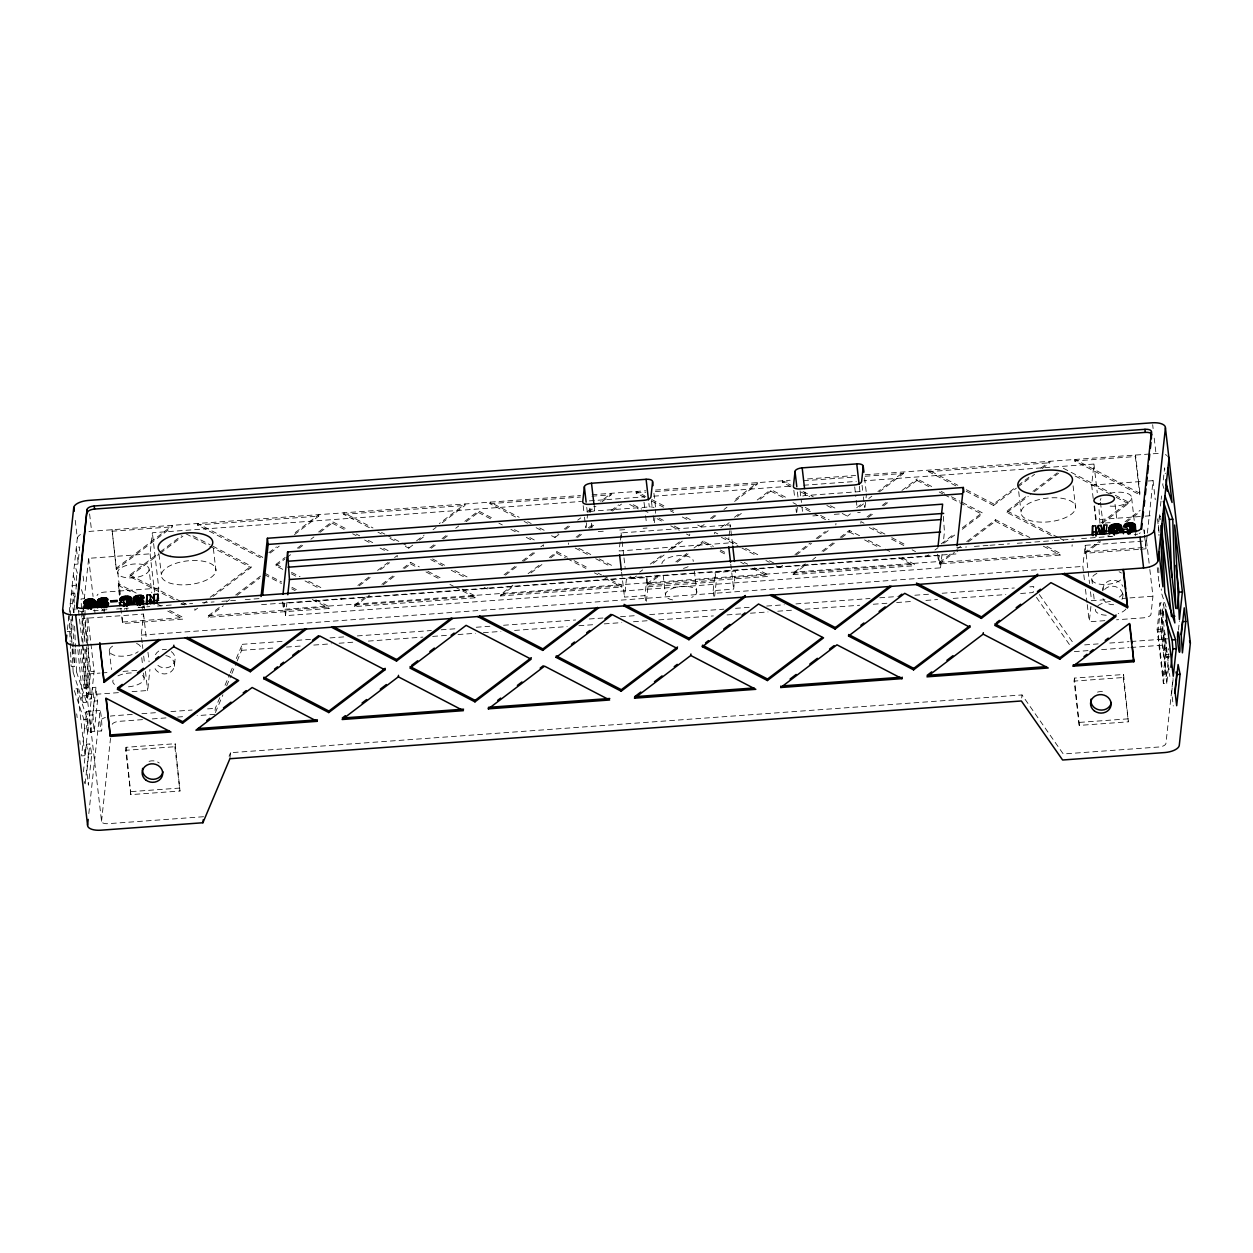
<?xml version="1.0" encoding="UTF-8"?>
<svg xmlns="http://www.w3.org/2000/svg" width="1253" height="1253" viewBox="0 0 1253 1253"><rect width="100%" height="100%" fill="white"/><g stroke="black" fill="none" stroke-linecap="round" stroke-linejoin="round"><path stroke-width="0.75" stroke-dasharray="5 3.75" d="M81.241 649.195L86.614 695.634L86.582 702.338L83.168 702.588L77.608 647.503M67.396 629.679L77.31 538.242L75.086 519.024M72.392 646.83L70.607 631.324L72.455 614.252M73.567 612.67L71.327 593.327L74.741 593.076L73.645 603.241L70.231 603.492L71.844 641.661M76.041 589.161L76.699 575.111L73.285 575.362L76.872 586.247M84.797 641.458L82.134 618.543L82.98 610.775M84.249 599.122L88.665 558.321L150.078 553.842L152.365 532.76L581.533 501.451M203.566 816.721L108.04 823.691A6.86 2.96 -6.6 0 1 101.54 821.185L86.582 691.985L88.54 673.91L85.674 649.085M84.562 728.291L81.57 755.904L84.985 755.653L87.976 728.04L87.287 719.112L77.247 688.727L73.833 688.978L83.873 719.363L84.562 728.291L87.976 728.04M87.929 617.823L94.116 671.342L91.124 698.955L87.71 699.205L90.702 671.592L83.184 606.593M83.418 771.817L86.41 744.219L89.824 743.969L91.798 753.726L88.399 785.145L86.833 771.566L89.824 743.969M89.558 715.134L92.55 687.521L95.964 687.27L97.53 700.85L94.132 732.269L90.717 732.519L89.558 715.134L92.973 714.883L95.964 687.27M101.885 610.884L102.605 609.162M116.341 569.504L112.065 529.737L116.341 569.504L172.522 526.808L172.695 525.305L116.498 568.001M86.41 744.219L88.383 753.977L84.985 785.396L84.531 781.512M90.717 732.519L94.116 701.085L92.55 687.521M88.822 813.604L98.658 722.824A14.143 6.108 -6.6 0 1 105.346 717.421M119.27 594.83L118.33 583.757L137.157 593.562M169.672 610.477L183.361 617.604L183.204 619.107L122.59 623.524L121.87 614.377M101.54 821.185L110.515 738.33M124.392 609.287L124.486 608.41M174.245 599.623L129.732 576.474L129.889 574.97L158.755 553.043M125.707 750.312L126.036 747.305L175.154 743.718L179.962 791.035L130.829 794.621L125.707 750.312L174.825 746.725L175.154 743.718M142.153 642.773L141.26 635.13L143.547 614.064L82.134 618.543M130.829 794.621L126.036 747.305M132.082 691.64L147.666 690.513L149.953 669.431M158.348 591.98L158.771 588.143L152.365 532.76M174.339 666.345L174.997 660.331M197.504 524.991L197.661 523.488L262.707 557.319L262.55 558.838L197.504 524.991L318.732 516.142L318.904 514.638L293.077 534.248M194.935 608.801L194.779 610.305L197.817 608.003M315.881 599.811L329.57 606.922L329.414 608.441L208.17 617.275L208.343 615.771L220.497 606.546M219.808 697.67L215.297 708.337L214.655 714.351L197.113 715.635M229.894 758.723L230.552 752.708L1022.025 694.945L1063.264 753.977L1158.79 747.007A6.86 2.96 -6.6 0 0 1165.932 743.499L1173.043 677.983M237.146 661.004L241.641 650.338L242.299 644.324L283.241 641.332M213.01 596.459L250.976 567.625L251.133 566.121L211.757 545.635M282.786 569.363L275.942 565.808L276.099 564.289L285.214 557.381M939.124 555.533L938.466 561.563L283.444 609.365L284.102 603.335L939.124 555.533L940.533 567.844L285.527 615.646L284.102 603.335M285.527 615.646L286.968 602.333M319.985 532.337L332.139 523.112L332.296 521.608L347.707 529.627M369.384 527.685L343.714 514.325L343.87 512.822L372.971 527.952M340.988 599.639L341.145 598.135M462.091 589.129L475.78 596.256L475.623 597.759L354.38 606.609L354.552 605.105L365.187 597.023M397.185 556.958L397.342 555.455L394.303 557.757M405.33 546.386L408.76 548.156L408.917 546.653L402.072 543.097M404.5 568.533L410.577 563.928L410.733 562.425L419.301 566.873M442.168 522.783L464.941 505.476L465.114 503.972L439.286 523.582M466.194 521.671L478.348 512.446L478.505 510.942L493.917 518.961M515.594 517.003L489.923 503.659L490.08 502.14L519.181 517.285M487.354 587.469L487.198 588.973L483.768 587.187M603.163 575.785L621.989 585.59L621.833 587.093L500.589 595.942L500.761 594.439L512.9 585.198M543.379 546.277L543.551 544.773L540.513 547.091M551.539 535.704L554.954 537.49L555.126 535.986L558.165 533.684M550.709 557.867L556.786 553.246L556.943 551.743L567.217 557.084M568.361 544.46L568.517 542.956M586.138 527.623L586.952 520.089M587.156 518.209L587.563 514.45M602.035 501.733L611.151 494.81L611.307 493.306L600.688 501.372M620.125 541.938L619.139 550.975L728.306 543.003L728.901 537.584M620.313 540.137L621.096 532.901L730.264 524.944L732.488 544.162M646.908 577.555L644.95 595.629L624.48 597.117L626.437 579.058L646.908 577.555L647.973 586.796L646.015 604.854M644.684 497.441L636.117 492.977L636.289 491.474L644.841 495.922M629.977 576.521L633.407 578.306L633.564 576.787M754.51 567.797L768.199 574.923L768.042 576.427L646.799 585.276L646.971 583.773L659.109 574.532M654.364 522.642L655.178 515.108M655.382 513.229L655.789 509.47M689.761 534.107L689.589 535.611L686.174 533.825M697.749 525.038L701.163 526.824L701.335 525.32M698.438 546.042L702.996 542.58L703.152 541.077L713.427 546.418M714.57 533.794L714.727 532.29L718.157 534.06M713.176 590.649L715.134 572.574L735.605 571.086L733.647 589.145L713.176 590.649L713.818 596.177M714.649 596.256L716.215 581.815L715.134 572.574M729.089 535.783L730.264 524.944M734.587 501.435L757.36 484.128L757.517 482.624L733.224 501.09M760.132 499.18L770.752 491.098L770.924 489.594L788.043 498.506M790.894 486.759L782.326 482.311L782.499 480.807L791.05 485.256M776.187 565.855L779.617 567.625L779.773 566.121M796.798 512.242L797.409 506.604M902.426 558.008L914.408 564.242L914.251 565.745L793.008 574.594L793.18 573.091L805.319 563.866M835.798 524.944L835.97 523.441M842.235 513.479L847.373 516.158L847.545 514.638M841.609 537.678L849.205 531.914L849.362 530.411L859.636 535.751M860.78 523.127L860.936 521.608L864.366 523.394M865.024 507.261L865.839 499.743M866.042 497.864L866.465 494.089M879.277 491.928L903.57 473.462L903.726 471.958L877.914 491.568M906.342 488.513L916.961 480.432L917.133 478.928L932.53 486.947M955.929 485.882L928.536 471.645L928.708 470.141L957.809 485.271M925.983 555.455L925.826 556.958L928.865 554.656M943.352 516.393L944.449 531.711L943.227 543.129M1046.928 546.449L1060.618 553.575L1060.461 555.079L939.217 563.928L939.39 562.425L951.528 553.199M940.533 567.844L941.99 554.531M962.273 529.267L982.007 514.278L982.18 512.775L961.631 502.077M966.204 491.239L993.582 505.476L993.754 503.972L1016.528 486.665M968.068 542.016L995.415 521.248L995.571 519.744L1029.809 537.553M1051.486 535.611L1006.989 512.446L1007.146 510.942L1026.896 495.953M1021.696 697.952L1022.025 694.945M1042.183 468.559L1049.779 462.796L1049.936 461.292L1040.836 468.215M1074.745 460.963L1074.917 459.459L1139.964 493.306L1139.791 494.81L1074.745 460.963L1135.375 456.546L1135.531 455.043L1139.964 493.306M1072.035 546.292L1072.192 544.789M1084.393 579.779L1082.843 566.419L1085.129 545.337L1146.542 540.857L1147.168 535.031M1093.196 498.49L1091.661 485.13L1093.947 464.049L864.037 480.823M1138.476 549.394L1085.427 553.262L1085.584 551.759L1099.257 541.374M1074.103 681.099L1074.432 678.092L1123.565 674.506L1128.358 721.822L1079.24 725.409L1074.103 681.099L1123.236 677.513L1123.565 674.506M1104.848 620.658L1089.249 621.786L1090.909 606.468M1099.93 523.253L1098.803 506.055M1079.24 725.409L1074.432 678.092M1102.75 590.789L1103.079 587.782M1102.405 523.221L1128.217 503.596L1128.389 502.093L1112.977 494.089M1122.751 597.133L1123.08 594.126M1135.907 531.805L1135.406 535.673M1147.372 533.089L1153.058 480.651L1145.383 481.199M1140.355 549.253L1146.041 548.83L1144.882 535.845M1160.45 506.102L1161.014 501.028M1161.186 499.336L1161.562 495.953M1149.847 569.504L1152.948 596.24L1150.99 614.299A6.86 2.96 -6.6 0 1 1143.832 617.807L1116.548 619.796M1168.438 668.209L1166.809 683.355L1163.395 683.605L1157.13 629.46L1159.996 602.959L1163.41 602.709L1164.084 608.519M1157.96 631.966L1160.309 610.289L1163.724 610.039L1161.374 631.716L1166.496 676.025L1163.082 676.275L1157.96 631.966L1161.374 631.716M1166.809 683.355L1160.544 629.21L1163.41 602.709M1163.082 676.275L1165.431 654.599L1160.309 610.289M1163.395 683.605L1166.261 657.105L1159.996 602.959M1166.496 676.025L1168.845 654.348L1168.172 648.568M1173.09 679.518L1171.696 692.408L1173.262 705.972M1178.431 630.181L1179.433 620.987M104.328 611.041L104.203 609.115M225.054 685.219L229.55 674.553M230.301 672.767L233.309 665.656M236.3 658.545L242.299 644.324M215.406 712.581L222.909 694.804M226.652 685.908L231.147 675.242M231.899 673.456L236.394 662.79M229.048 756.264L230.552 752.708M160.274 551.9L181.528 535.736M129.732 576.474L158.583 554.546M160.102 553.403L182.891 536.096M210.128 597.274L251.133 566.121M268.784 552.714L276.38 546.95M203.894 603.382L206.933 601.08M270.131 553.059L279.247 546.136M294.439 534.608L318.732 516.142M226.558 601.926L229.597 599.623M235.674 595.003L261.501 575.393M297.368 548.141L301.926 544.679M318.622 531.992L332.296 521.608M208.17 617.275L223.363 605.747M237.036 595.363L259.81 578.056M275.942 565.808L285.058 558.885M286.577 557.726L291.135 554.265M298.715 548.501L304.792 543.88M310.869 539.26L313.908 536.957M357.857 585.449L370.011 576.208M377.592 570.444L388.226 562.378M416.513 540.889L424.109 535.125M359.204 585.793L371.358 576.568M380.473 569.645L389.589 562.722M408.76 548.156L413.302 544.695M419.379 540.09L425.456 535.47M433.052 529.706L436.091 527.388M381.883 584.337L394.037 575.111M403.153 568.189L410.733 562.425M429.904 547.859L435.981 543.238M442.058 538.633L448.135 534.013M455.732 528.249L458.755 525.931M464.832 521.326L478.505 510.942M354.38 606.609L369.572 595.081M383.246 584.697L396.903 574.313M431.267 548.203L437.344 543.598M443.405 538.978L449.482 534.358M504.066 574.767L516.22 565.542M522.282 560.937L534.436 551.696M564.242 529.064L570.303 524.443M587.015 511.757L594.611 505.993M505.413 575.127L517.567 565.902M523.644 561.281L537.318 550.897M554.954 537.49L559.511 534.029M565.589 529.408L571.666 524.803M577.743 520.183L580.781 517.881M588.377 512.117L595.958 506.337M528.093 573.67L541.766 563.286M549.362 557.522L556.943 551.743M576.114 537.192L582.191 532.572M588.268 527.952L594.345 523.347M611.041 510.644L618.637 504.881M500.589 595.942L514.263 585.558M530.974 572.872L543.113 563.631M577.476 537.537L583.553 532.917M589.615 528.312L595.692 523.691M612.404 511.005L621.519 504.082M639.641 572.182L642.679 569.88M650.276 564.101L662.43 554.875M668.491 550.255L682.165 539.871M710.451 518.397L716.512 513.777M633.407 578.306L636.446 575.988M653.142 563.302L665.296 554.077M671.373 549.456L683.527 540.231M701.163 526.824L704.202 524.506M711.798 518.742L717.875 514.137M723.952 509.517L726.991 507.214M675.821 561.845L687.975 552.62M694.037 548L703.152 541.077M720.804 527.67L726.881 523.049M734.477 517.285L740.554 512.665M757.251 499.978L770.924 489.594M646.799 585.276L660.472 574.892M677.168 562.19L689.322 552.965M725.205 525.712L731.266 521.107M737.344 516.487L743.421 511.866M794.966 554.593L810.143 543.05M816.22 538.43L825.335 531.507M856.66 507.716L862.722 503.111M868.799 498.49L871.837 496.188M779.617 567.625L782.655 565.322M796.313 554.938L811.505 543.395M817.582 538.79L828.217 530.708M847.373 516.158L850.411 513.84M859.527 506.917L865.604 502.312M822.031 551.179L834.185 541.938M840.246 537.333L849.362 530.411M867.013 517.003L873.09 512.383M882.206 505.46L888.283 500.855M901.941 490.471L917.133 478.928M793.008 574.594L806.681 564.21M812.758 559.605L815.797 557.287M823.378 551.524L835.532 542.298M868.376 517.348L874.437 512.743M883.553 505.82L889.63 501.2M941.175 543.912L954.833 533.527M962.429 527.764L982.18 512.775M1018.047 485.522L1030.201 476.281M934.926 550.036L937.964 547.733M944.042 543.113L954.676 535.047M993.582 505.476L1016.371 488.169M1017.89 487.025L1034.586 474.323M957.605 548.579L960.644 546.277M966.721 541.656L995.571 519.744M1032.958 491.333L1057.266 472.867M939.217 563.928L954.41 552.401M1006.989 512.446L1028.243 496.298M1034.32 491.677L1058.613 473.227M1101.042 522.861L1128.389 502.093M1125.069 521.765L1140.261 510.222M1085.427 553.262L1100.62 541.719M1126.431 522.109L1140.105 511.725M79.565 649.399L84.045 688.101L88.211 687.286L85.282 617.948M84.045 688.101L88.211 687.286M88.947 531.57A14.143 6.108 -6.6 0 1 91.61 531.225L580.531 495.546M592.074 494.7L645.906 490.769M655.538 490.064L790.189 480.244M807.512 478.975L855.627 475.467M865.243 474.762L1156.002 453.555A14.143 6.108 -6.6 0 1 1161.108 453.68M111.909 531.241L172.522 526.808M343.714 514.325L464.941 505.476M489.923 503.659L580.358 497.049M591.902 496.204L611.151 494.81M636.117 492.977L645.749 492.272M655.366 491.583L757.36 484.128M782.326 482.311L790.032 481.747M803.502 480.76L855.454 476.97M865.087 476.265L903.57 473.462M928.536 471.645L1049.779 462.796M589.333 500.871L645.828 496.752M653.627 496.188L790.001 486.227M803.643 485.24L856.253 481.403M589.787 512.179A6.86 2.96 -6.6 0 1 594.721 510.942L649.305 506.948A6.86 2.96 -6.6 0 1 654.035 507.481M802.734 495.984A6.86 2.96 -6.6 0 1 805.381 495.561L859.965 491.583A6.86 2.96 -6.6 0 1 862.55 491.615M1091.661 485.13L1143.472 481.34M598.276 531.585L606.076 531.021M619.718 530.019L627.518 529.455M643.118 528.312L647.018 528.03M812.837 515.923L820.637 515.359M834.279 514.356L842.079 513.793M75.587 585.276L72.173 585.527L74.193 602.944M158.771 588.143L104.187 592.121A6.86 2.96 -6.6 0 0 97.029 595.629M1100.353 519.431L1143.237 516.299M1145.179 516.158L1152.979 515.578M93.223 610.712L108.823 609.584M116.623 609.005L128.307 608.159M138.065 607.454L149.749 606.593M157.549 606.029L173.149 604.886M180.949 604.322L192.649 603.46M202.391 602.756L214.091 601.894M221.891 601.33L235.533 600.328M245.275 599.623L260.875 598.48M956.822 547.686L966.58 546.981M974.38 546.418L988.022 545.415M989.964 545.274L1009.464 543.849M1017.264 543.285L1032.848 542.142M1034.806 542.001L1052.348 540.716M1054.306 540.576L1073.79 539.15M1081.59 538.586L1097.189 537.443M1099.132 537.302L1112.789 536.315M261.579 604.635L957.543 553.842L957.01 549.237M122.747 622.021L183.361 617.604M208.343 615.771L329.57 606.922M354.552 605.105L475.78 596.256M500.761 594.439L621.989 585.59M646.971 583.773L768.199 574.923M793.18 573.091L914.408 564.242M939.39 562.425L1060.618 553.575M1085.584 551.759L1146.213 547.326M647.973 586.796L716.215 581.815M67.192 631.575L70.607 631.324M141.26 635.13L1082.843 566.419M296.883 640.33L310.525 639.343M330.025 637.918L343.667 636.916M357.324 635.929L431.392 630.525M441.15 629.805L456.734 628.677M476.234 627.252L489.876 626.249M503.534 625.263L575.66 619.984M589.302 618.998L602.944 617.995M620.501 616.727L636.085 615.583M649.743 614.581L723.811 609.177M735.511 608.331L749.153 607.329M766.695 606.045L784.253 604.776M795.937 603.915L870.021 598.511M879.763 597.791L897.32 596.522M914.862 595.238L928.504 594.235M942.146 593.249L1014.288 587.986M1029.872 586.843L1033.772 586.561L1033.13 592.575L1017.53 593.718M241.641 650.338L274.783 647.926M286.483 647.065L302.083 645.937M313.783 645.076L331.325 643.791M339.124 643.228L352.766 642.225M368.366 641.097L422.95 637.104M432.692 636.399L448.292 635.255M458.034 634.551L475.576 633.266M483.376 632.702L500.918 631.418M514.576 630.431L567.202 626.578M578.902 625.733L594.502 624.589M604.244 623.884L621.786 622.6M633.485 621.739L647.128 620.752M658.827 619.89L713.411 615.912M727.053 614.91L740.711 613.923M750.453 613.203L767.995 611.934M777.753 611.213L793.337 610.086M805.037 609.224L859.621 605.246M873.263 604.244L886.92 603.257M896.662 602.536L912.262 601.409M925.904 600.406L937.604 599.545M953.204 598.417L1005.83 594.564M73.911 648.897L74.632 666.22L71.217 666.471L70.56 660.644M72.157 649.305L73.128 672.219L76.543 671.968L86.582 702.338M90.702 671.592L94.116 671.342M88.54 673.91L100.068 673.08M101.979 672.939L109.653 672.375M123.092 671.389L138.441 670.277M1104.974 599.733L1091.535 600.72L1090.439 591.165M1122.234 598.48L1127.998 598.057M1129.924 597.916L1152.948 596.24M84.828 648.991L86.692 693.285L90.106 693.034L91.124 698.955M118.424 692.643L93.082 694.491A6.86 2.96 -6.6 0 1 86.582 691.985M83.199 695.885L86.614 695.634M94.116 701.085L97.53 700.85M1157.13 629.46L1160.544 629.21M86.379 711.453L100.021 710.467M132.27 714.398L112.958 715.808A14.143 6.108 -6.6 0 0 110.311 716.136M141.918 713.693L155.435 712.706M170.894 711.579L192.132 710.028M207.575 708.9L215.297 708.337M1084.659 644.888L1098.176 643.901M1109.766 643.055L1129.078 641.646M1131.005 641.505L1167.702 638.826M83.873 719.363L87.287 719.112M142.529 719.629L119.129 721.336A6.86 2.96 -6.6 0 0 111.987 724.845M152.271 718.909L167.871 717.765M177.613 717.061L185.413 716.497M1074.354 651.623L1088.011 650.62M1101.653 649.618L1128.937 647.629M1130.895 647.488L1165.979 644.935M87.741 731.956A10.306 0.908 85.8 0 0 87.553 717.186A10.306 0.908 85.8 0 0 85.893 715.98A10.306 0.908 85.8 0 0 87.741 731.956L101.383 730.969A10.306 0.908 85.8 0 0 101.195 716.199A10.306 0.908 85.8 0 0 99.535 714.977A10.306 0.908 85.8 0 0 101.383 730.969M1165.431 654.599L1168.845 654.348M1166.261 657.105L1169.675 656.854M88.383 753.977L91.798 753.726M131.158 791.614L180.275 788.027M1079.569 722.386L1128.687 718.799M138.519 607.141L139.897 607.705M1063.343 468.262L1111.27 493.196M1075.152 475.999L1109.391 493.807M1116.235 497.363L1128.217 503.596M966.361 489.719L993.754 503.972M1007.146 510.942L1058.503 537.662M1060.21 538.555L1063.64 540.325M941.097 491.395L944.511 493.181M951.372 496.736L959.923 501.184M916.961 480.432L928.943 486.665M939.217 492.006L942.648 493.792M944.355 494.684L958.044 501.811M959.767 502.704L982.007 514.278M995.415 521.248L1026.223 537.271M1043.342 546.183L1060.461 555.079M803.032 491.489L813.307 496.83M830.426 505.742L837.27 509.298M872.918 527.842L884.9 534.076M891.744 537.647L907.156 545.666M801.168 492.1L809.72 496.564M826.839 505.46L833.684 509.031M869.331 527.576L881.313 533.809M891.588 539.15L905.277 546.277M912.121 549.832L915.551 551.618M805.162 507.402L812.007 510.973M820.558 515.422L829.126 519.87M868.188 540.2L883.6 548.219M885.307 549.112L892.152 552.667M770.752 491.098L784.456 498.224M793.008 502.688L796.438 504.458M798.145 505.351L811.834 512.477M813.557 513.37L825.539 519.603M849.205 531.914L856.05 535.47M864.601 539.933L880.013 547.937M898.84 557.742L914.251 565.745M651.685 499.493L667.097 507.512M668.804 508.389L675.665 511.96M685.924 517.301L691.061 519.979M725.001 537.631L736.983 543.865M745.535 548.313L760.947 556.332M769.499 560.78L776.359 564.351M651.529 500.996L663.51 507.23M670.355 510.785L673.785 512.571M682.337 517.019L687.474 519.697M721.415 537.349L740.241 547.154M741.948 548.047L757.36 556.05M765.912 560.498L769.342 562.284M633.266 504.724L641.834 509.172M643.541 510.065L650.385 513.62M658.953 518.084L665.797 521.64M674.349 526.088L681.193 529.659M720.271 549.989L727.116 553.544M744.235 562.456L747.665 564.226M629.679 504.442L638.247 508.906M657.073 518.695L662.211 521.358M670.762 525.821L679.33 530.27M702.996 542.58L711.547 547.028M720.115 551.492L726.959 555.048M740.648 562.174L744.078 563.96M752.63 568.408L768.042 576.427M527.732 521.734L531.162 523.519M539.714 527.967L544.851 530.645M578.792 548.297L590.774 554.531M599.326 558.979L614.737 566.998M524.146 521.467L527.576 523.237M536.127 527.701L542.972 531.256M575.205 548.031L588.894 555.142M595.739 558.713L611.151 566.716M514.45 529.643L519.588 532.306M529.862 537.647L534.984 540.325M574.062 560.655L589.474 568.674M598.026 573.122L601.456 574.908M478.348 512.446L492.037 519.572M498.882 523.127L502.312 524.913M510.864 529.361L517.708 532.932M526.276 537.38L531.397 540.043M556.786 553.246L565.338 557.71M567.061 558.603L585.887 568.392M594.439 572.84L597.869 574.626M604.713 578.181L621.833 587.093M381.523 532.415L384.953 534.185M386.66 535.078L400.349 542.204M432.583 558.963L444.564 565.197M454.839 570.538L468.528 577.664M377.936 532.133L381.366 533.919M389.918 538.367L396.778 541.923M430.703 559.59L442.685 565.823M451.252 570.272L466.649 578.291M356.259 534.076L359.689 535.861M368.241 540.309L375.086 543.865M383.653 548.328L388.79 550.991M427.853 571.321L443.264 579.34M332.139 523.112L344.121 529.346M352.673 533.794L356.103 535.579M364.654 540.027L371.499 543.598M380.066 548.047L386.911 551.618M410.577 563.928L417.421 567.484M425.989 571.932L441.385 579.951M449.952 584.399L453.367 586.185M455.074 587.077L475.623 597.759M276.099 564.289L282.959 567.86M291.51 572.308L300.062 576.756M308.63 581.22L324.026 589.223M291.354 573.811L296.475 576.49M305.043 580.938L320.439 588.957M192.931 535.845L210.05 544.742M264.524 573.091L281.643 581.987M291.918 587.344L298.762 590.899M185.93 533.778L208.17 545.368M209.893 546.245L250.976 567.625M264.367 574.594L281.486 583.506M291.761 588.847L295.175 590.617M312.295 599.529L329.414 608.441M129.889 574.97L181.246 601.675M182.954 602.568L186.384 604.353M181.09 603.194L184.504 604.964M157.69 604.244L161.12 606.029M118.158 585.261L133.57 593.28M167.792 611.088L183.204 619.107M143.234 606.264L144.549 607.94M1039.348 594.533L1073.899 643.995M1036.466 597.368L1069.905 645.232M1163.927 488.482L1162.753 484.927L1164.601 467.855L1165.274 473.665M1166.12 607.094L1161.406 592.794L1161.249 588.973M1163.88 614.925L1162.111 609.569L1169.848 676.479M77.42 573.247L74.475 564.351L77.89 564.101L79.738 547.028L76.323 547.279L78.344 564.711M81.476 589.615L84.484 598.683L81.069 598.934L82.933 643.243M73.128 672.219L83.168 702.588M86.692 693.285L87.71 699.205M1152.666 424.704L1153.105 428.557M1154.217 438.158L1156.002 453.555M1160.278 519.713L1159.62 513.902L1158.508 524.067L1158.994 535.517M1153.058 480.651L1155.266 499.743M1157.474 518.836L1159.464 536.018M1157.255 567.656L1159.511 587.046L1159.338 583.193M1146.542 540.857L1149.628 567.593M1144.224 530.113L1144.662 533.935M1135.375 456.546L1139.791 494.81M1143.832 529.706L1144.271 533.527M1144.49 535.438L1146.041 548.83M1131.647 498.067L1134.31 521.138M1115.06 504.395L1116.987 520.997M1123.236 677.513L1128.358 721.822M1100.479 502.281L1102.922 523.425M1093.947 464.049L1097.252 492.695M1094.589 505.883L1096.516 522.501M1094.088 506.134L1096.077 523.315M1091.77 578.635L1092.444 584.399M1093.556 594.016L1094.449 601.706M1085.129 545.337L1089.546 583.538M1085.49 589.333L1087.04 602.693M1087.259 604.604L1089.249 621.786M1073.085 485.804L1075.638 507.951A27.472 11.872 -6.6 0 1 1033.568 521.373A27.472 11.872 -6.6 0 1 1035.839 500.511A27.472 11.872 -6.6 0 1 1075.638 507.951M1018.705 491.63L1021.054 511.929M937.604 554.171L938.466 561.563M864.586 477.941L866.262 492.335M862.064 485.303L862.737 491.082M863.395 496.846L864.617 507.387M859.354 486.305L859.965 491.583M854.703 486.884L855.815 496.501M856.253 500.354L857.068 507.387M804.974 492.053L805.381 495.561M800.119 490.878L801.45 502.406M802.077 507.857L802.484 511.365M797.409 492.037L798.02 497.316M793.838 490.283L794.731 497.974M795.984 508.859L796.391 512.367M730.765 564.163L733.647 589.145M694.366 571.039L696.809 592.183M653.925 493.322L655.585 507.716M663.197 575.252L665.421 594.47M651.403 500.683L652.296 508.373M653.142 515.735L653.956 522.767M648.897 503.44L649.305 506.948M644.026 502.265L644.7 508.029M645.593 515.719L646.407 522.752M644.95 595.629L645.593 601.158M621.096 532.901L623.775 555.987M623.994 557.898L625.106 567.515M621.598 572.12L624.48 597.117M594.11 505.664L594.721 510.942M589.677 508.17L590.116 512.023M591.416 523.221L592.027 528.5M586.749 507.418L587.359 512.696M583.178 505.664L583.835 511.428M584.509 517.191L585.731 527.748M282.598 601.973L283.444 609.365M213.37 548.548L215.939 570.695A27.472 11.872 -6.6 0 1 173.869 584.102A27.472 11.872 -6.6 0 1 176.125 563.255A27.472 11.872 -6.6 0 1 215.939 570.695M159.006 554.374L161.355 574.673M174.825 746.725L179.962 791.035M150.078 553.842L154.495 592.027M149.123 569.77A15.803 6.829 -6.6 0 1 124.94 577.492A15.803 6.829 -6.6 0 1 126.24 565.495A15.803 6.829 -6.6 0 1 149.123 569.77L151.785 592.841M144.048 605.387L144.408 608.457M143.547 614.064L146.413 638.889M147.964 652.249L149.076 661.788M142.544 606.671L142.889 609.741M142.372 644.684L142.811 648.506M143.688 656.133L144.581 663.777M145.458 671.42L147.666 690.513M141.746 657.668L142.638 665.359M143.531 673.049L144.205 678.813M126.71 608.363L127.07 611.448M117.735 572.057L120.413 595.128M118.33 583.757L119.646 595.238M120.821 608.222L122.59 623.524M109.246 650.338L111.486 669.572M103.889 610.039L104.25 613.109M89.605 513.918L91.61 531.225M88.665 558.321L93.082 596.506M94.633 609.882L95.071 613.704M83.105 576.098L83.779 581.909M78.5 610.446L82.306 643.337M82.526 645.279L87.459 687.85M74.741 593.076L75.196 596.945M74.413 604.886L75.321 612.623M72.611 648.772L74.632 666.22M77.247 688.727L84.985 755.653M76.699 713.834L77.153 717.656M79.8 740.601L80.239 744.423M92.973 714.883L94.132 732.269M1158.696 567.797L1159.025 575.503M86.943 617.917L90.106 693.034M84.969 610.242L85.204 616.022M83.043 606.609L84.499 641.285M83.011 645.17L84.797 687.537M73.88 608.974L74.052 612.78M74.6 626.155L75.493 647.143M75.572 649.054L76.543 671.968M72.533 616.178L73.833 646.971M69.04 614.503L70.168 641.442M70.246 643.369L71.061 662.618M1165.337 454.667A14.143 6.108 -6.6 0 1 1166.935 455.45M77.31 538.242A14.143 6.108 -6.6 0 1 81.868 533.731M83.481 611.433A6.86 2.96 -6.6 0 1 78.751 610.9M1140.293 532.807A6.86 2.96 -6.6 0 1 1139.149 533.512M1137.677 534.091A6.86 2.96 -6.6 0 1 1134.231 534.749M860.31 512.242A6.86 2.96 -6.6 0 1 857.678 512.649M1105.224 523.127A10.306 4.448 -6.6 0 1 1110.518 522.736M1159.667 515.97A6.86 2.96 -6.6 0 1 1160.67 516.518M1111.019 536.55A15.803 6.829 -6.6 0 1 1107.887 535.673M1110.001 493.416A15.803 6.829 -6.6 0 1 1131.6 498.365A15.803 6.829 -6.6 0 1 1107.448 505.773M1100.259 500.354A15.803 6.829 -6.6 0 1 1100.98 498.522M142.466 675.508A15.803 6.829 -6.6 0 1 140.931 682.995A15.803 6.829 -6.6 0 1 125.034 686.973M114.54 684.42A15.803 6.829 -6.6 0 1 115.292 677.481M117.939 675.868A15.803 6.829 -6.6 0 1 133.288 672.971M136.577 643.494A15.803 6.829 -6.6 0 1 139.913 649.884M138.159 651.67A15.803 6.829 -6.6 0 1 135.512 653.283M132.145 654.614A15.803 6.829 -6.6 0 1 112.034 654.317A15.803 6.829 -6.6 0 1 114.383 645.107M149.076 761.338A10.306 9.241 6.2 0 1 159.241 762.999M1097.487 692.126A10.306 9.241 6.2 0 1 1105.365 692.486M165.803 655.57A10.306 9.241 6.2 0 1 174.449 665.547A10.306 9.241 6.2 0 1 164.347 673.942A10.306 9.241 6.2 0 1 153.947 665.421M171.316 651.607A10.306 9.241 6.2 0 1 171.912 665.531A10.306 9.241 6.2 0 1 156.5 663.918M155.435 654.692A10.306 9.241 6.2 0 1 166.445 649.555M1122.641 593.421A10.306 9.241 6.2 0 1 1116.924 598.167M1103 590.194A10.306 9.241 6.2 0 1 1110.847 580.39A10.306 9.241 6.2 0 1 1122.845 586.341M1104.598 589.474A10.306 9.241 6.2 0 1 1117.974 587.688A10.306 9.241 6.2 0 1 1121.983 599.435M1113.651 604.698A10.306 9.241 6.2 0 1 1102.969 598.574M144.189 607.11A15.803 6.829 -6.6 0 1 141.652 607.799M1125.993 608.942A15.803 6.829 -6.6 0 1 1118.224 613.672M1106.242 615.239A15.803 6.829 -6.6 0 1 1095.341 609.397M1097.816 605.779A15.803 6.829 -6.6 0 1 1110.409 601.456M1120.683 579.967A15.803 6.829 -6.6 0 1 1097.315 583.679A15.803 6.829 -6.6 0 1 1096.908 573.404M1119.101 571.791A15.803 6.829 -6.6 0 1 1121.435 573.044M672.61 599.905A15.803 6.829 -6.6 0 1 668.695 590.304A15.803 6.829 -6.6 0 1 691.781 587.297A15.803 6.829 -6.6 0 1 691.687 597.415M688.116 566.654A15.803 6.829 -6.6 0 1 682.212 568.69M661.866 563.709A15.803 6.829 -6.6 0 1 678.312 555.643A15.803 6.829 -6.6 0 1 693.254 561.422M1163.943 637.307A10.306 0.908 85.8 0 0 1165.791 653.283A10.306 0.908 85.8 0 0 1165.588 638.513A10.306 0.908 85.8 0 0 1163.943 637.307"/><path stroke-width="1.5" d="M1163.019 513.652L1174.86 622.929L1164.82 592.544L1161.923 523.817M88.164 601.957L88.446 603.179L90.67 602.85C91.485 597.086 84.609 603.351 88.697 606.577M1095.952 536.206L1095.686 525.759L1092.569 525.994L1091.958 534.749M103.78 603.382C104.704 606.358 99.629 606.515 101.336 603.304L103.482 602.959L104.14 606.452M1093.039 535.658L1092.569 525.994M62.65 609.851L73.739 507.481A14.143 6.108 -6.6 0 1 88.039 500.464L1152.447 422.778A14.143 6.108 -6.6 0 1 1165.431 427.806L1190.35 643.149L1179.261 745.519A14.143 6.108 -6.6 0 1 1164.961 752.536L1062.607 760.007L1021.383 700.975L229.894 758.723L202.908 822.751L100.553 830.222A14.143 6.108 -6.6 0 1 87.569 825.194L62.65 609.851A14.143 6.108 -6.6 0 0 75.65 614.878L1140.042 537.192A14.143 6.108 -6.6 0 0 1154.342 530.176L1165.431 427.806M66.801 635.193L66.205 640.612A14.143 6.108 -6.6 0 0 79.205 645.64L1143.597 567.954A14.143 6.108 -6.6 0 0 1157.897 560.937L1168.986 458.567A14.143 6.108 -6.6 0 0 1168.094 456.374M87.068 509.501L76.621 605.841A6.86 2.96 -6.6 0 0 83.121 608.347L1133.871 531.664A6.86 2.96 -6.6 0 0 1141.013 528.155L1151.46 431.815A6.86 2.96 -6.6 0 0 1144.96 429.309L94.21 505.993A6.86 2.96 -6.6 0 0 87.068 509.501L76.981 608.911M90.545 604.087L89.449 606.64L83.998 606.045C87.084 613.578 101.556 602.505 92.189 599.059C89.182 598.746 83.371 599.263 84.139 603.554C86.739 607.032 93.317 600.97 91.077 608.707M90.796 600.923L91.391 609.005L90.67 602.85M100.867 607.157C95.181 608.269 95.98 598.934 100.538 598.448C104.547 595.864 113.303 601.424 103.999 599.592C93.474 601.847 120.304 601.565 102.182 607.11M87.569 825.194L88.196 819.399M160.29 639.719L104.093 682.399L99.833 642.632M124.031 606.217L123.781 602.254L119.474 602.568C119.881 608.535 133.836 605.732 131.471 598.903C130.484 594.439 120.147 595.504 119.724 600.203L124.031 599.889C128.339 589.505 128.433 616.962 126.866 597.979M123.781 602.254C123.561 607.047 129.999 601.221 127.054 598.308M110.358 736.435L105.925 698.172L170.972 732.003L110.358 736.435L106.301 698.579M117.5 689.369L173.681 646.689L238.728 680.536L182.546 723.216L117.5 689.369L117.657 687.866L122.214 684.404M146.162 603.774L147.118 594.987L150.078 594.783L153.665 599.028L154.197 603.648M147.447 604.666L147.118 594.987M149.796 603.507L150.25 599.279L153.868 603.21M153.665 599.028L154.166 594.486L157.925 594.204L158.458 598.824M154.542 603.664L154.166 594.486M156.97 602.991L157.925 594.204M173.681 646.689L173.854 645.185M182.546 723.216L182.703 721.712L237.381 680.175M202.908 822.751L203.237 819.728M185.256 637.902L250.302 671.733L250.475 670.23L305.137 628.693M261.078 596.538L267.406 538.273L963.353 487.48L963.886 492.1M262.644 594.924L268.111 544.428L267.406 538.273M263.71 678.703L263.866 677.2L328.912 711.046L385.11 668.35L384.937 669.854L328.756 712.55L263.71 678.703L319.891 636.023L384.937 669.854M283.006 594.345L287.61 551.962L942.616 504.16L938.027 546.543M287.798 594.721L289.443 579.512L287.61 551.962M317.181 721.336L252.135 687.505L195.938 730.186L317.181 721.336L317.338 719.833L198.021 728.541M328.756 712.55L328.912 711.046M331.465 627.22L396.512 661.067L396.684 659.564L451.346 618.027M398.344 676.824L463.391 710.67L342.147 719.52L398.344 676.824L398.501 675.32M474.965 701.868L531.147 659.188L466.1 625.357L409.919 668.037L474.965 701.868L475.122 700.364L531.319 657.684M488.357 708.853L544.554 666.157L609.6 700.004L488.357 708.853L488.513 707.334L609.757 698.485M477.675 616.554L542.721 650.401L542.894 648.897L597.556 607.36M556.128 657.371L612.31 614.675L677.356 648.521L621.175 691.202L556.128 657.371L556.285 655.867L621.331 689.698L677.528 647.018M584.368 486.759L582.723 501.811A6.86 2.96 -6.6 0 0 589.223 504.332L643.807 500.339A6.86 2.96 -6.6 0 0 650.965 496.83L652.594 481.779A6.86 2.96 -6.6 0 0 646.094 479.272L591.51 483.251A6.86 2.96 -6.6 0 0 584.368 486.759L586.138 502.14M621.175 691.202L621.331 689.698M634.566 698.172L690.763 655.491L755.81 689.322L634.566 698.172L634.723 696.668L640.8 692.048M688.931 639.719L689.103 638.216L745.284 595.535L745.128 597.039L688.931 639.719L623.884 605.888M690.763 655.491L690.92 653.988M702.338 646.689L758.519 604.009L823.566 637.855L767.384 680.536L702.338 646.689L702.494 645.185L767.541 679.032L822.219 637.495M767.384 680.536L767.541 679.032M795.029 471.379L793.4 486.446A6.86 2.96 -6.6 0 0 799.884 488.952L854.468 484.974A6.86 2.96 -6.6 0 0 861.625 481.465L863.254 466.414A6.86 2.96 -6.6 0 0 856.754 463.892L802.171 467.87A6.86 2.96 -6.6 0 0 795.029 471.379L796.798 486.775M902.176 677.153L902.003 678.656L780.776 687.505L780.932 686.002M770.094 595.222L835.14 629.053L835.312 627.549L889.975 586.012M848.547 636.023L848.704 634.519L913.75 668.366L969.932 625.67L969.775 627.173L913.578 669.869L848.547 636.023L904.729 593.342L969.775 627.173M913.578 669.869L913.75 668.366M957.041 545.744L963.353 487.48M981.35 618.387L981.506 616.883L1037.703 574.187L1037.547 575.691L981.35 618.387L916.303 584.54M983.166 634.143L1048.213 667.99L926.985 676.839L983.166 634.143L983.339 632.64M1059.787 659.188L1115.984 616.507L1050.938 582.661L994.741 625.357L1059.787 659.188L1059.96 657.684L1116.141 615.004M1132.43 646.846L1133.808 661.741L1073.195 666.157L1073.351 664.654M1109.015 530.771C1106.932 523.911 1119.634 521.389 1121.357 526.636C1123.424 533.512 1110.8 535.955 1109.015 530.771L1109.375 533.856M1113.463 530.927C1110.722 524.506 1120.589 523.66 1116.454 530.708C1114.81 533.653 1111.38 528.703 1113.839 534.436M1127.496 529.001C1130.347 536.362 1131.976 518.585 1127.747 526.636L1123.44 526.965C1124.082 521.217 1138.617 521.107 1134.842 528.829C1133.793 532.932 1123.142 534.42 1123.189 529.314L1127.496 529.001L1127.919 533.731M1062.513 573.874L1127.559 607.721L1126.165 592.81M1141.593 529.314L1142.219 523.535M1142.846 517.755L1143.472 511.976M1144.099 506.196L1144.725 500.401M1145.352 494.622L1145.978 488.842M1146.385 484.989L1147.231 477.283M1147.638 473.43L1148.484 465.724M1149.111 459.945L1149.737 454.166M1150.364 448.386L1150.99 442.607M1151.397 438.754L1151.46 431.815M1170.85 667.269L1172.839 648.866L1172.15 639.938L1165.65 620.282M1177.194 608.739L1178.995 592.168L1175.894 565.401M1176.254 648.615L1173.262 676.228L1165.525 609.318L1175.565 639.688L1176.254 648.615L1172.839 648.866M1182.393 591.917L1179.402 619.53L1174.656 525.007L1182.393 591.917L1178.995 592.168M1174.672 693.034L1176.677 674.553L1176.034 671.984M1180.999 634.613L1182.393 621.676L1185.808 621.425L1184.242 607.846L1181.25 635.459L1182.409 652.844L1185.808 621.425M1180.075 674.302L1176.677 705.721L1175.11 692.157L1178.102 664.544L1180.075 674.302L1176.677 674.553M1105.773 533.747L1107.057 524.929L1103.893 525.164L1103.313 534.154M1104.144 534.279L1103.893 525.164M133.773 601.127L133.413 598.057C135.246 595.018 143.218 593.64 144.299 597.838L140.508 598.354C135.669 594.783 139.866 600.829 143.75 601.095C143.422 605.058 136.029 605.575 133.554 603.288L133.351 602.348L137.157 601.879L137.501 604.948M102.464 604.369L98.22 606.922L97.515 600.767M1095.42 531.585L1098.364 525.571L1101.136 525.367L1102.953 531.084M1114.904 530.489L1110.236 532.979L1109.531 526.84M1096.5 534.42L1099.414 529.142L1101.042 534.091M104.265 680.896L158.927 639.375M137.407 672.877L143.484 668.256M155.623 659.031L158.661 656.729M250.302 671.733L306.499 629.053M206.729 720.6L209.768 718.298M223.441 707.914L231.038 702.15M243.176 692.909L246.214 690.607M274.501 669.118L277.539 666.815M280.578 664.513L283.617 662.211M292.716 655.288L298.794 650.667M312.467 640.283L318.544 635.663M396.512 661.067L452.709 618.387M345.342 715.698L342.32 718.016L463.547 709.167M362.054 703.011L366.612 699.55M380.286 689.166L386.347 684.561M411.595 665.374L417.672 660.77M429.826 651.529L434.384 648.067M451.08 635.381L454.119 633.078M542.721 650.401L598.918 607.705M497.629 700.411L500.667 698.109M517.379 685.422L521.937 681.961M540.153 668.115L543.191 665.813M571.478 644.324L574.516 642.022M586.655 632.781L589.693 630.478M604.886 618.935L610.963 614.33M654.473 681.679L662.07 675.9M674.208 666.674L677.246 664.372M705.533 642.883L708.571 640.581M723.748 629.037L729.826 624.417M741.98 615.192L745.018 612.889M835.14 629.053L891.337 586.373M790.048 679.079L796.125 674.459M809.798 664.074L817.379 658.311M829.533 649.085L834.091 645.624M860.858 625.294L863.897 622.976M879.073 611.448L885.151 606.828M898.824 596.444L901.862 594.141M780.776 687.505L836.973 644.825L902.003 678.656M931.699 671.874L927.142 675.336L1046.459 666.627M946.892 660.331L952.969 655.711M996.433 622.694L999.471 620.392M1016.167 607.705L1020.725 604.244M1037.437 591.541L1040.476 589.239M1083.986 656.588L1087.024 654.27M1090.063 651.967L1093.102 649.665M1105.24 640.424L1108.278 638.122M1073.195 666.157L1129.376 623.477L1133.808 661.741M89.104 605.356L86.958 605.904L86.238 599.748M87.412 512.571A6.86 2.96 -6.6 0 1 94.57 509.063L1145.32 432.379A6.86 2.96 -6.6 0 1 1151.82 434.901M268.111 544.428L962.116 493.776M288.676 561.187L943.681 513.385M288.018 567.217L941.081 519.556M289.443 579.512L940.564 531.992M1163.348 501.388L1169.347 519.509L1172.761 519.259L1175.737 608.425L1163.865 505.867M147.823 601.142L150.799 600.923L153.179 603.774M154.871 600.626L158.63 600.359M1093.274 532.149L1096.391 531.914M1102.765 534.373L1101.857 531.523L1099.069 531.726L1098.364 525.571M1104.598 531.319L1107.777 531.084M1174.891 616.225L1171.477 616.476L1162.079 535.188M1172.15 639.938L1175.565 639.688M110.515 734.931L169.233 730.64M634.723 696.668L754.04 687.96M782.859 685.861L900.249 677.293M1075.246 664.529L1133.981 660.237M1130.253 529.314L1135.704 530.583M1116.407 530.332C1122.437 528.547 1123.346 537.114 1121.153 525.399M126.537 602.568L131.612 603.366L130.907 597.211M90.482 605.199L94.555 605.685L93.834 599.529M1130.848 530.708L1131.506 531.664L1130.582 524.725M1117.018 531.711L1117.629 532.635L1116.721 525.743M1064.392 573.263L1127.716 606.217M916.476 583.037L981.506 616.883M994.913 623.853L1059.96 657.684M771.973 594.595L835.312 627.549M624.057 604.385L689.103 638.216M479.554 615.943L542.894 648.897M333.345 626.61L396.684 659.564M410.076 666.533L475.122 700.364M187.136 637.276L250.475 670.23M117.657 687.866L182.703 721.712M137.157 601.879C141.824 604.698 136.749 599.404 133.538 598.824L133.413 598.057M1166.167 484.676L1172.056 502.484L1168.015 467.604M1164.977 495.702L1172.761 519.259M1165.948 479.476L1167.295 491.113M1160.951 525.508L1161.625 531.319M1144.96 429.309L1145.32 432.379M1158.884 551.915L1162.909 586.796L1160.732 534.843M1154.342 530.176L1157.897 560.937M1140.042 537.192L1143.597 567.954M1134.983 524.427L1135.891 531.147M1134.623 523.958L1135.328 530.113M1134.075 523.582L1134.795 529.737M1133.307 523.315L1134.012 529.455M1132.289 523.159L1133.01 529.299M1131.036 523.096L1131.757 529.252M1130.143 524.553L1130.504 527.638M1129.533 523.174L1129.893 526.244M1129.392 524.537L1129.736 527.623M1129.971 530.458L1130.316 533.527M1129.486 530.708L1129.846 533.778M1128.092 523.315L1128.436 526.385M1128.702 530.833L1129.063 533.903M1127.951 530.818L1128.311 533.903M1126.854 523.535L1127.214 526.605M1127.402 530.332L1127.763 533.402M1125.836 523.817L1126.196 526.902M1125.037 524.177L1125.398 527.247M1123.189 529.314L1123.549 532.4M1123.111 530.082L1123.487 533.715M1120.777 524.929L1121.482 531.084M1120.213 524.568L1120.934 530.724M1119.446 524.302L1120.166 530.458M1118.443 524.161L1119.148 530.317M1123.518 569.864L1125.727 588.988M1129.767 623.884L1131.976 643.024M1123.127 569.457L1127.559 607.721M1117.19 524.114L1117.911 530.27M1116.313 525.571L1116.674 528.641M1115.703 524.177L1116.235 528.797M1116.454 530.708L1116.815 533.778M1115.546 525.555L1115.906 528.625M1114.199 524.334L1114.543 527.403M1114.042 526.26L1114.637 532.854M1114.105 531.836L1114.465 534.906M1112.899 524.568L1113.619 530.708M1113.666 531.664L1114.027 534.733M1111.85 524.866L1112.554 531.021M1111.004 525.242L1111.709 531.397M1110.346 525.696L1111.066 531.852M1109.86 526.229L1110.565 532.384M1109.375 527.513L1110.08 533.668M1101.136 525.367L1101.857 531.523M1099.414 529.142L1099.946 533.762M863.254 466.414L863.928 472.177M856.754 463.892L859.151 484.551M802.171 467.87L804.567 488.529M732.723 546.089L734.493 561.469M728.76 546.856L730.53 562.237M652.594 481.779L653.032 485.631M646.094 479.272L648.49 499.916M619.593 554.813L621.363 570.193M591.51 483.251L593.906 503.91M150.078 594.783L150.799 600.923M150.25 599.279L150.783 603.899M143.046 595.817L143.406 598.887M143.312 600.547L143.672 603.633M142.294 595.582L142.638 598.668M142.529 600.109L143.061 604.729M141.338 595.457L141.699 598.527M141.417 599.686L141.949 604.306M140.195 595.41L140.555 598.48M139.756 599.153L140.477 605.309M139.49 601.879L139.85 604.948M138.832 598.824L139.537 604.964M138.081 597.148L138.911 604.635M137.861 597.352L138.378 602.724M137.407 595.645L137.94 600.265M136.107 595.958L136.64 600.579M135.026 596.381L135.559 600.986M134.212 596.882L134.744 601.503M133.648 597.462L134.008 600.532M131.267 597.681L131.988 603.836M130.359 596.835L131.064 602.975M129.592 596.553L130.296 602.709M128.573 596.397L129.294 602.552M127.32 596.35L128.025 602.505M126.428 597.806L126.788 600.876M125.817 596.412L126.349 601.033M126.631 602.881L126.992 605.966M126.506 603.351L126.866 606.421M124.376 596.569L124.72 599.639M123.139 596.788L123.671 601.393M122.121 597.07L122.481 600.14M121.322 597.43L121.682 600.5M120.711 597.853L121.071 600.923M120.257 598.323L120.617 601.409M119.474 602.568L119.834 605.653M107.821 602.662L108.181 605.747M107.57 602.239L107.915 605.324M107.038 598.339L107.398 601.409M107.163 601.879L107.695 606.499M106.38 598.151L106.74 601.221M106.615 601.597L107.163 606.217M105.534 598.041L105.878 601.111M105.925 601.424L106.63 607.58M94.21 505.993L94.57 509.063M105.064 601.362L105.769 607.501M104.469 598.01L104.813 601.08M104.046 601.377L104.766 607.533M103.185 598.073L103.545 601.142M103.232 601.471L103.952 607.627M103.31 604.4L103.654 607.486M101.759 598.229L102.12 603.257M101.556 601.283L101.994 606.671M101.336 603.304L101.681 606.374M100.538 598.448L101.258 604.604M101.18 604.729L101.524 607.815M99.567 598.762L100.271 604.917M98.799 599.153L99.52 605.309M98.235 599.623L98.94 605.779M97.797 600.156L98.517 606.311M97.358 601.44L98.079 607.595M97.014 604.713L97.358 607.799M94.758 600.375L95.463 606.515M94.382 599.905L95.103 606.06M99.676 644.136L104.093 682.399M93.114 599.247L93.818 605.387M92.189 599.059L92.894 605.215M91.077 598.997L91.782 605.152M90.576 600.594L91.547 607.564M89.777 599.044L90.122 602.129M90.106 603.116L90.639 607.736M90.106 604.322L90.592 609.036M88.932 600.516L89.856 607.595M88.383 599.2L89.151 606.358M88.305 601.268L88.806 606.248M87.209 599.435L87.929 605.591M87.851 605.763L88.211 608.833M85.486 600.156L86.191 606.311M84.891 600.641L85.439 605.262M73.739 507.481L74.193 511.334M84.452 601.205L84.985 605.81M84.155 601.832L84.687 606.452M75.65 614.878L79.205 645.64M1169.347 519.509L1171.774 577.304M1189.457 640.956A14.143 6.108 -6.6 0 1 1190.35 643.149M162.921 771.723A10.306 9.241 6.2 0 1 151.143 779.162A10.306 9.241 6.2 0 1 142.591 768.387M1111.333 702.51A10.306 9.241 6.2 0 1 1099.554 709.95A10.306 9.241 6.2 0 1 1091.003 699.174M110.859 600.86L110.734 601.988L117.109 601.518L117.218 600.391L110.859 600.86M170.659 556.426A27.472 11.872 -6.6 0 0 212.728 543.003A27.472 11.872 -6.6 0 0 172.93 535.564A27.472 11.872 -6.6 0 0 170.659 556.426M1030.373 493.682A27.472 11.872 -6.6 0 0 1072.443 480.259A27.472 11.872 -6.6 0 0 1032.629 472.82A27.472 11.872 -6.6 0 0 1030.373 493.682M1098.646 503.894A10.306 4.448 -6.6 0 0 1114.418 498.851A10.306 4.448 -6.6 0 0 1099.492 496.063A10.306 4.448 -6.6 0 0 1098.646 503.894M1177.585 636.305A10.306 0.908 85.8 0 0 1179.433 652.296A10.306 0.908 85.8 0 0 1179.245 637.526A10.306 0.908 85.8 0 0 1177.585 636.305M145.959 780.118A10.306 9.241 6.2 0 0 162.592 774.746A10.306 9.241 6.2 0 0 148.747 764.346A10.306 9.241 6.2 0 0 145.959 780.118M1094.355 710.905A10.306 9.241 6.2 0 0 1111.004 705.517A10.306 9.241 6.2 0 0 1097.158 695.133A10.306 9.241 6.2 0 0 1094.355 710.905"/></g></svg>
